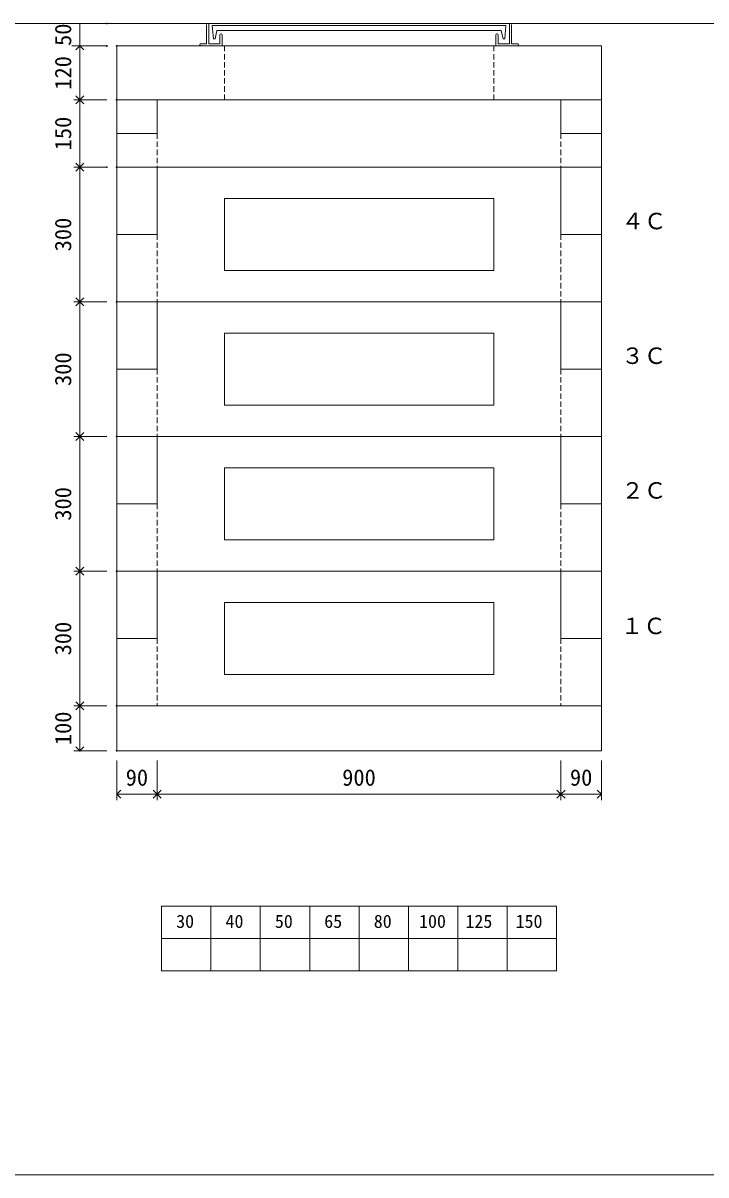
# Model space of a CAD drawing. Units: millimetres, scale not verified. Extents: x -4890 to 18490, y -2282 to 2282.
# Drawn here: x 1846 to 3368, y -1993 to 573 of the extents above; entities that cross this region are included whole.
import ezdxf
from ezdxf.enums import TextEntityAlignment as Align

# ---------------------------------------------------------------- set-up
doc = ezdxf.new("R2010")
doc.units = ezdxf.units.MM
doc.header["$LTSCALE"] = 10
doc.header["$PDMODE"] = 32
doc.header["$PDSIZE"] = 2
doc.linetypes.add('DASHED1', pattern=[1.8, 1.2, -0.6])
doc.linetypes.add('USER2', pattern=[50.8, 31.75, -6.35, 6.35, -6.35])
for name, color, linetype, lineweight in [('0-1_Defpoints', 7, 'USER2', 5), ('0-2_waku', 7, 'Continuous', 18), ('0-3_gaikei', 7, 'Continuous', 18), ('0-4_kakure', 7, 'DASHED1', 5), ('0-5_sunpou', 7, 'Continuous', 5), ('0-8_uchigawa', 6, 'Continuous', 18), ('0-A_futa', 3, 'Continuous', 18), ('0-B_GL', 4, 'Continuous', 18), ('0-D_文字１', 7, 'Continuous', 18)]:
    doc.layers.add(name, color=color, linetype=linetype, lineweight=lineweight)
doc.styles.add('ＭＳ ゴシック', font='')
doc.styles.get('ＭＳ ゴシック').set_extended_font_data('MS Gothic')

# ---------------------------------------------------------------- blocks, each defined once
blk = doc.blocks.new('_Open90')
at = {"layer": '0-5_sunpou'}
blk.add_line((0, 0), (-1, 0), dxfattribs=at)
blk.add_lwpolyline([(-0.5, 0.5), (0, 0), (-0.5, -0.5)], dxfattribs=at)
blk = doc.blocks.new('D57')
at = {"layer": '0-1_Defpoints'}
for p in [(3502.32, 2174.36), (3419.96, 1874.36), (3502.32, 1874.36)]:
    blk.add_point(p, dxfattribs=at)
at = {"layer": '0-5_sunpou'}
for p, q in [((3480.32, 2174.36), (3406.96, 2174.36)), ((3419.96, 2156.36), (3419.96, 1892.36)), ((3480.32, 1874.36), (3406.96, 1874.36))]:
    blk.add_line(p, q, dxfattribs=at)
at = {"layer": '0-5_sunpou', "xscale": 18, "yscale": 18}
for p, rotation in [((3419.96, 2174.36), 90), ((3419.96, 1874.36), 270)]:
    blk.add_blockref('_Open90', p, dxfattribs=dict(at, rotation=rotation))
at = {"layer": '0-5_sunpou', "style": 'ＭＳ ゴシック'}
blk.add_text('300', height=36.66, rotation=90, dxfattribs=at).set_placement((3411.96, 1986.86), align=Align.BOTTOM_LEFT)
blk = doc.blocks.new('D58')
at = {"layer": '0-1_Defpoints'}
for p in [(3502.32, 1574.36), (3419.96, 1274.36), (3502.32, 1274.36)]:
    blk.add_point(p, dxfattribs=at)
at = {"layer": '0-5_sunpou'}
for p, q in [((3480.32, 1574.36), (3406.96, 1574.36)), ((3419.96, 1556.36), (3419.96, 1292.36)), ((3480.32, 1274.36), (3406.96, 1274.36))]:
    blk.add_line(p, q, dxfattribs=at)
at = {"layer": '0-5_sunpou', "xscale": 18, "yscale": 18}
for p, rotation in [((3419.96, 1574.36), 90), ((3419.96, 1274.36), 270)]:
    blk.add_blockref('_Open90', p, dxfattribs=dict(at, rotation=rotation))
at = {"layer": '0-5_sunpou', "style": 'ＭＳ ゴシック'}
blk.add_text('300', height=36.66, rotation=90, dxfattribs=at).set_placement((3411.96, 1386.86), align=Align.BOTTOM_LEFT)
blk = doc.blocks.new('D59')
at = {"layer": '0-1_Defpoints'}
for p in [(3502.32, 2474.36), (3419.96, 2174.36), (3502.32, 2174.36)]:
    blk.add_point(p, dxfattribs=at)
at = {"layer": '0-5_sunpou'}
for p, q in [((3480.32, 2474.36), (3406.96, 2474.36)), ((3419.96, 2456.36), (3419.96, 2192.36)), ((3480.32, 2174.36), (3406.96, 2174.36))]:
    blk.add_line(p, q, dxfattribs=at)
at = {"layer": '0-5_sunpou', "xscale": 18, "yscale": 18}
for p, rotation in [((3419.96, 2474.36), 90), ((3419.96, 2174.36), 270)]:
    blk.add_blockref('_Open90', p, dxfattribs=dict(at, rotation=rotation))
at = {"layer": '0-5_sunpou', "style": 'ＭＳ ゴシック'}
blk.add_text('300', height=36.66, rotation=90, dxfattribs=at).set_placement((3411.96, 2286.86), align=Align.BOTTOM_LEFT)
blk = doc.blocks.new('D60')
at = {"layer": '0-1_Defpoints'}
for p in [(3502.32, 2744.36), (3419.96, 2624.36), (3502.32, 2624.36)]:
    blk.add_point(p, dxfattribs=at)
at = {"layer": '0-5_sunpou'}
for p, q in [((3480.32, 2744.36), (3406.96, 2744.36)), ((3419.96, 2726.36), (3419.96, 2642.36)), ((3480.32, 2624.36), (3406.96, 2624.36))]:
    blk.add_line(p, q, dxfattribs=at)
at = {"layer": '0-5_sunpou', "xscale": 18, "yscale": 18}
for p, rotation in [((3419.96, 2744.36), 90), ((3419.96, 2624.36), 270)]:
    blk.add_blockref('_Open90', p, dxfattribs=dict(at, rotation=rotation))
at = {"layer": '0-5_sunpou', "style": 'ＭＳ ゴシック'}
blk.add_text('120', height=36.66, rotation=90, dxfattribs=at).set_placement((3411.96, 2646.86), align=Align.BOTTOM_LEFT)
blk = doc.blocks.new('D66')
at = {"layer": '0-1_Defpoints'}
for p in [(3480.32, 2794.36), (3419.96, 2744.36), (3480.32, 2744.36)]:
    blk.add_point(p, dxfattribs=at)
at = {"layer": '0-5_sunpou'}
for p, q in [((3458.32, 2794.36), (3406.96, 2794.36)), ((3419.96, 2794.36), (3419.96, 2744.36)), ((3458.32, 2744.36), (3406.96, 2744.36))]:
    blk.add_line(p, q, dxfattribs=at)
at = {"layer": '0-5_sunpou', "style": 'ＭＳ ゴシック'}
blk.add_text('50', height=36.66, rotation=90, dxfattribs=at).set_placement((3411.96, 2744.36), align=Align.BOTTOM_LEFT)
blk = doc.blocks.new('D62')
at = {"layer": '0-1_Defpoints'}
for p in [(3502.32, 1274.36), (3419.96, 1174.36), (3502.32, 1174.36)]:
    blk.add_point(p, dxfattribs=at)
at = {"layer": '0-5_sunpou'}
for p, q in [((3480.32, 1274.36), (3406.96, 1274.36)), ((3419.96, 1256.36), (3419.96, 1192.36)), ((3480.32, 1174.36), (3406.96, 1174.36))]:
    blk.add_line(p, q, dxfattribs=at)
at = {"layer": '0-5_sunpou', "xscale": 18, "yscale": 18}
for p, rotation in [((3419.96, 1274.36), 90), ((3419.96, 1174.36), 270)]:
    blk.add_blockref('_Open90', p, dxfattribs=dict(at, rotation=rotation))
at = {"layer": '0-5_sunpou', "style": 'ＭＳ ゴシック'}
blk.add_text('100', height=36.66, rotation=90, dxfattribs=at).set_placement((3411.96, 1186.86), align=Align.BOTTOM_LEFT)
blk = doc.blocks.new('D51')
at = {"layer": '0-1_Defpoints'}
for p in [(3502.32, 1874.36), (3419.96, 1574.36), (3502.32, 1574.36)]:
    blk.add_point(p, dxfattribs=at)
at = {"layer": '0-5_sunpou'}
for p, q in [((3480.32, 1874.36), (3406.96, 1874.36)), ((3419.96, 1856.36), (3419.96, 1592.36)), ((3480.32, 1574.36), (3406.96, 1574.36))]:
    blk.add_line(p, q, dxfattribs=at)
at = {"layer": '0-5_sunpou', "xscale": 18, "yscale": 18}
for p, rotation in [((3419.96, 1874.36), 90), ((3419.96, 1574.36), 270)]:
    blk.add_blockref('_Open90', p, dxfattribs=dict(at, rotation=rotation))
at = {"layer": '0-5_sunpou', "style": 'ＭＳ ゴシック'}
blk.add_text('300', height=36.66, rotation=90, dxfattribs=at).set_placement((3411.96, 1686.86), align=Align.BOTTOM_LEFT)
blk = doc.blocks.new('D55')
at = {"layer": '0-1_Defpoints'}
for p in [(3502.32, 2624.36), (3419.96, 2474.36), (3480.32, 2474.36)]:
    blk.add_point(p, dxfattribs=at)
at = {"layer": '0-5_sunpou'}
for p, q in [((3480.32, 2624.36), (3406.96, 2624.36)), ((3419.96, 2606.36), (3419.96, 2492.36)), ((3458.32, 2474.36), (3406.96, 2474.36))]:
    blk.add_line(p, q, dxfattribs=at)
at = {"layer": '0-5_sunpou', "xscale": 18, "yscale": 18}
for p, rotation in [((3419.96, 2624.36), 90), ((3419.96, 2474.36), 270)]:
    blk.add_blockref('_Open90', p, dxfattribs=dict(at, rotation=rotation))
at = {"layer": '0-5_sunpou', "style": 'ＭＳ ゴシック'}
blk.add_text('150', height=36.66, rotation=90, dxfattribs=at).set_placement((3411.96, 2511.86), align=Align.BOTTOM_LEFT)

msp = doc.modelspace()

# ---------------------------------------------------------------- linework, layer by layer
at = {"layer": '0-2_waku'}
for p, q in [((2155, -1393.95), (2155, -1537.95)), ((2155, -1393.95), (2155, -1537.95)), ((2155, -1393.95), (2155, -1537.95)), ((2155, -1393.95), (2155, -1537.95)), ((2155, -1393.95), (3035, -1393.95)), ((2265, -1393.95), (2265, -1537.95)), ((2375, -1393.95), (2375, -1537.95)), ((2375, -1393.95), (2375, -1537.95)), ((2485, -1393.95), (2485, -1537.95)), ((2595, -1393.95), (2595, -1537.95)), ((2705, -1393.95), (2705, -1537.95)), ((2815, -1393.95), (2815, -1537.95)), ((2925, -1393.95), (2925, -1537.95)), ((3035, -1393.95), (3035, -1537.95)), ((2155, -1465.95), (3035, -1465.95)), ((2155, -1537.95), (3035, -1537.95)), ((-1230, -1992.95), (4890, -1992.95)), ((-1230, -1992.95), (4890, -1992.95))]:
    msp.add_line(p, q, dxfattribs=at)
at = {"layer": '0-3_gaikei'}
for p, q in [((2055, 522.05), (3135, 522.05)), ((2055, 402.05), (2055, 522.05)), ((3135, 402.05), (3135, 522.05)), ((2145, 402.05), (2055, 402.05)), ((2055, 402.05), (2055, 252.05)), ((2145, 402.05), (3045, 402.05)), ((2145, 327.05), (2145, 402.05)), ((3045, 402.05), (3135, 402.05)), ((3045, 327.05), (3045, 402.05)), ((3135, 402.05), (3135, 252.05)), ((2055, 327.05), (2145, 327.05)), ((3045, 327.05), (3135, 327.05)), ((2055, 102.05), (2055, 252.05)), ((3135, 252.05), (2055, 252.05)), ((3135, 252.05), (2055, 252.05)), ((3135, 252.05), (2055, 252.05)), ((3135, 252.05), (2055, 252.05)), ((3135, 252.05), (2055, 252.05)), ((2055, 252.05), (3135, 252.05)), ((2055, 252.05), (3135, 252.05)), ((2055, 252.05), (3135, 252.05)), ((2055, 252.05), (3135, 252.05)), ((2055, 252.05), (3135, 252.05)), ((2055, 252.05), (3135, 252.05)), ((2055, 252.05), (3135, 252.05)), ((2055, 252.05), (3135, 252.05)), ((2055, 252.05), (3135, 252.05)), ((2055, 252.05), (3135, 252.05)), ((2055, 252.05), (3135, 252.05)), ((2145, 252.05), (2145, 102.05)), ((2145, 252.05), (2145, 102.05)), ((2145, 252.05), (2145, 102.05)), ((2145, 252.05), (2145, 102.05)), ((2145, 252.05), (2145, 102.05)), ((2145, 252.05), (3045, 252.05)), ((2145, 252.05), (3045, 252.05)), ((2985, 252.05), (2205, 252.05)), ((3045, 252.05), (3045, 102.05)), ((3045, 252.05), (3045, 102.05)), ((3045, 252.05), (3045, 102.05)), ((3045, 252.05), (3045, 102.05)), ((3045, 252.05), (3045, 102.05)), ((3135, 102.05), (3135, 252.05)), ((2145, 102.05), (2055, 102.05)), ((2145, 102.05), (2055, 102.05)), ((2145, 102.05), (2055, 102.05)), ((2145, 102.05), (2055, 102.05)), ((2055, 102.05), (2055, -47.95)), ((2055, 102.05), (2055, -47.95)), ((2055, 102.05), (2055, -47.95)), ((2055, 102.05), (2055, -47.95)), ((3135, 102.05), (3045, 102.05)), ((3135, 102.05), (3045, 102.05)), ((3135, 102.05), (3045, 102.05)), ((3135, 102.05), (3045, 102.05)), ((3135, 102.05), (3045, 102.05)), ((3135, 102.05), (3135, -47.95)), ((3135, 102.05), (3135, -47.95)), ((3135, 102.05), (3135, -47.95)), ((3135, 102.05), (3135, -47.95)), ((3135, 102.05), (3135, -47.95)), ((3135, -47.95), (2055, -47.95)), ((3135, -47.95), (2055, -47.95)), ((3135, -47.95), (2055, -47.95)), ((3135, -47.95), (2055, -47.95)), ((3135, -47.95), (2055, -47.95)), ((2055, -197.95), (2055, -47.95)), ((2145, -47.95), (3045, -47.95)), ((2145, -47.95), (3045, -47.95)), ((2145, -47.95), (2145, -197.95)), ((2145, -47.95), (2145, -197.95)), ((2145, -47.95), (2145, -197.95)), ((2145, -47.95), (2145, -197.95)), ((2145, -47.95), (2145, -197.95)), ((2985, -47.95), (2205, -47.95)), ((3045, -47.95), (3045, -197.95)), ((3045, -47.95), (3045, -197.95)), ((3045, -47.95), (3045, -197.95)), ((3045, -47.95), (3045, -197.95)), ((3045, -47.95), (3045, -197.95)), ((3135, -197.95), (3135, -47.95)), ((2145, -197.95), (2055, -197.95)), ((2145, -197.95), (2055, -197.95)), ((2145, -197.95), (2055, -197.95)), ((2145, -197.95), (2055, -197.95)), ((2055, -197.95), (2055, -347.95)), ((2055, -197.95), (2055, -347.95)), ((2055, -197.95), (2055, -347.95)), ((2055, -197.95), (2055, -347.95)), ((3135, -197.95), (3045, -197.95)), ((3135, -197.95), (3045, -197.95)), ((3135, -197.95), (3045, -197.95)), ((3135, -197.95), (3045, -197.95)), ((3135, -197.95), (3045, -197.95)), ((3135, -197.95), (3135, -347.95)), ((3135, -197.95), (3135, -347.95)), ((3135, -197.95), (3135, -347.95)), ((3135, -197.95), (3135, -347.95)), ((3135, -197.95), (3135, -347.95)), ((3135, -347.95), (2055, -347.95)), ((3135, -347.95), (2055, -347.95)), ((3135, -347.95), (2055, -347.95)), ((3135, -347.95), (2055, -347.95)), ((3135, -347.95), (2055, -347.95)), ((2055, -497.95), (2055, -347.95)), ((2145, -347.95), (3045, -347.95)), ((2145, -347.95), (2145, -497.95)), ((2145, -347.95), (2145, -497.95)), ((2145, -347.95), (2145, -497.95)), ((2145, -347.95), (2145, -497.95)), ((2145, -347.95), (2145, -497.95)), ((2985, -347.95), (2205, -347.95)), ((3045, -347.95), (3045, -497.95)), ((3045, -347.95), (3045, -497.95)), ((3045, -347.95), (3045, -497.95)), ((3045, -347.95), (3045, -497.95)), ((3045, -347.95), (3045, -497.95)), ((3135, -497.95), (3135, -347.95)), ((2145, -497.95), (2055, -497.95)), ((2145, -497.95), (2055, -497.95)), ((2145, -497.95), (2055, -497.95)), ((2145, -497.95), (2055, -497.95)), ((2055, -497.95), (2055, -647.95)), ((2055, -497.95), (2055, -647.95)), ((2055, -497.95), (2055, -647.95)), ((2055, -497.95), (2055, -647.95)), ((3135, -497.95), (3045, -497.95)), ((3135, -497.95), (3045, -497.95)), ((3135, -497.95), (3045, -497.95)), ((3135, -497.95), (3045, -497.95)), ((3135, -497.95), (3045, -497.95)), ((3135, -497.95), (3135, -647.95)), ((3135, -497.95), (3135, -647.95)), ((3135, -497.95), (3135, -647.95)), ((3135, -497.95), (3135, -647.95)), ((3135, -497.95), (3135, -647.95)), ((2055, -797.95), (2055, -647.95)), ((3135, -647.95), (2055, -647.95)), ((3135, -647.95), (2055, -647.95)), ((3135, -647.95), (2055, -647.95)), ((3135, -647.95), (2055, -647.95)), ((3135, -647.95), (2055, -647.95)), ((2145, -647.95), (2145, -797.95)), ((2145, -647.95), (2145, -797.95)), ((2145, -647.95), (2145, -797.95)), ((2145, -647.95), (2145, -797.95)), ((2145, -647.95), (2145, -797.95)), ((2145, -647.95), (3045, -647.95)), ((2985, -647.95), (2205, -647.95)), ((3045, -647.95), (3045, -797.95)), ((3045, -647.95), (3045, -797.95)), ((3045, -647.95), (3045, -797.95)), ((3045, -647.95), (3045, -797.95)), ((3045, -647.95), (3045, -797.95)), ((3135, -797.95), (3135, -647.95)), ((2145, -797.95), (2055, -797.95)), ((2145, -797.95), (2055, -797.95)), ((2145, -797.95), (2055, -797.95)), ((2145, -797.95), (2055, -797.95)), ((2055, -797.95), (2055, -947.95)), ((2055, -797.95), (2055, -947.95)), ((2055, -797.95), (2055, -947.95)), ((2055, -797.95), (2055, -947.95)), ((3135, -797.95), (3045, -797.95)), ((3135, -797.95), (3045, -797.95)), ((3135, -797.95), (3045, -797.95)), ((3135, -797.95), (3045, -797.95)), ((3135, -797.95), (3045, -797.95)), ((3135, -797.95), (3135, -947.95)), ((3135, -797.95), (3135, -947.95)), ((3135, -797.95), (3135, -947.95)), ((3135, -797.95), (3135, -947.95)), ((3135, -797.95), (3135, -947.95)), ((3135, -947.95), (2055, -947.95)), ((3135, -947.95), (2055, -947.95)), ((3135, -947.95), (2055, -947.95)), ((3135, -947.95), (2055, -947.95)), ((3135, -947.95), (2055, -947.95)), ((2055, -1047.95), (2055, -947.95)), ((3135, -947.95), (2055, -947.95)), ((3135, -947.95), (2055, -947.95)), ((3135, -947.95), (2055, -947.95)), ((3135, -947.95), (2055, -947.95)), ((2985, -947.95), (2205, -947.95)), ((2985, -947.95), (2205, -947.95)), ((3135, -1047.95), (2055, -1047.95)), ((3135, -1047.95), (2055, -1047.95))]:
    msp.add_line(p, q, dxfattribs=at)
for points in [[(2145, 102.05), (2055, 102.05), (2055, -47.95)], [(2145, -197.95), (2055, -197.95), (2055, -347.95)], [(2145, -497.95), (2055, -497.95), (2055, -647.95)], [(2145, -797.95), (2055, -797.95), (2055, -947.95)], [(3135, -1047.95), (3135, -947.95), (2055, -947.95)]]:
    msp.add_lwpolyline(points, dxfattribs=at)
at = {"layer": '0-4_kakure'}
for p, q in [((2295, 402.05), (2295, 522.05)), ((2895, 402.05), (2895, 522.05)), ((2145, 327.05), (2145, 252.05)), ((3045, 327.05), (3045, 252.05)), ((2145, 102.05), (2145, -47.95)), ((3045, 102.05), (3045, -47.95)), ((2145, -197.95), (2145, -347.95)), ((3045, -197.95), (3045, -347.95)), ((2145, -497.95), (2145, -647.95)), ((3045, -497.95), (3045, -647.95)), ((2145, -797.95), (2145, -947.95)), ((3045, -797.95), (3045, -947.95))]:
    msp.add_line(p, q, dxfattribs=at)
at = {"layer": '0-5_sunpou'}
for p, q in [((2033, 572.05), (1955.14, 572.05)), ((2033, 522.05), (1955.14, 522.05)), ((2055, -1069.95), (2055, -1157.88)), ((2145, -1069.95), (2145, -1157.88)), ((2145, -1069.95), (2145, -1157.88)), ((3045, -1069.95), (3045, -1157.88)), ((3045, -1069.95), (3045, -1157.88)), ((3135, -1069.95), (3135, -1157.88)), ((2073, -1144.88), (2127, -1144.88)), ((2163, -1144.88), (3027, -1144.88)), ((3063, -1144.88), (3117, -1144.88))]:
    msp.add_line(p, q, dxfattribs=at)
at = {"layer": '0-8_uchigawa'}
for p, q in [((2895, 182.05), (2295, 182.05)), ((2295, 182.05), (2295, 22.05)), ((2895, 182.05), (2895, 22.05)), ((2895, 22.05), (2295, 22.05)), ((2895, -117.95), (2295, -117.95)), ((2295, -117.95), (2295, -277.95)), ((2895, -117.95), (2895, -277.95)), ((2895, -277.95), (2295, -277.95)), ((2895, -417.95), (2295, -417.95)), ((2295, -417.95), (2295, -577.95)), ((2895, -417.95), (2895, -577.95)), ((2895, -577.95), (2295, -577.95)), ((2895, -717.95), (2295, -717.95)), ((2295, -717.95), (2295, -877.95)), ((2895, -717.95), (2895, -877.95)), ((2895, -877.95), (2295, -877.95))]:
    msp.add_line(p, q, dxfattribs=at)
at = {"layer": '0-A_futa'}
for p, q in [((2255, 570.05), (2255, 527.05)), ((2260, 572.05), (2260, 527.05)), ((2267.81, 567.55), (2922.14, 567.55)), ((2267.81, 567.55), (2270.3, 537.55)), ((2922.14, 567.55), (2919.89, 537.55)), ((2930, 572.05), (2930, 527.05)), ((2935, 570.05), (2935, 527.05)), ((2278.33, 556.55), (2274.01, 537.55)), ((2278.33, 556.55), (2911.67, 556.55)), ((2285, 547.05), (2285, 527.05)), ((2287, 549.05), (2288, 549.05)), ((2290, 547.05), (2290, 522.05)), ((2900, 547.05), (2900, 522.05)), ((2903, 549.05), (2902, 549.05)), ((2905, 547.05), (2905, 527.05)), ((2911.67, 556.55), (2915.99, 537.55)), ((2240, 525.05), (2240, 524.05)), ((2242, 527.05), (2255, 527.05)), ((2290, 522.05), (2242, 522.05)), ((2260, 527.05), (2285, 527.05)), ((2270.3, 537.55), (2274.01, 537.55)), ((2900, 522.05), (2948, 522.05)), ((2930, 527.05), (2905, 527.05)), ((2919.89, 537.55), (2915.99, 537.55)), ((2948, 527.05), (2935, 527.05)), ((2950, 525.05), (2950, 524.05))]:
    msp.add_line(p, q, dxfattribs=at)
for centre, start, end in [((2287, 547.05), 90, 180), ((2288, 547.05), 0, 90), ((2902, 547.05), 90, 180), ((2903, 547.05), 0, 90), ((2242, 525.05), 90, 180), ((2242, 524.05), 180, 270), ((2948, 525.05), 0, 90), ((2948, 524.05), 270, 0)]:
    msp.add_arc(centre, 2, start, end, dxfattribs=at)
at = {"layer": '0-B_GL'}
msp.add_line((-1230, 572.05), (4890, 572.05), dxfattribs=at)
msp.add_line((-1230, 572.05), (4890, 572.05), dxfattribs=at)
msp.add_line((-1230, 572.05), (4890, 572.05), dxfattribs=at)
msp.add_line((-1230, 572.05), (4890, 572.05), dxfattribs=at)

# ---------------------------------------------------------------- block references
at = {"layer": '0-5_sunpou'}
for name in ['D66', 'D60', 'D55', 'D59', 'D57', 'D51', 'D58', 'D62']:
    msp.add_blockref(name, (-1447.32, -2222.32), dxfattribs=at)
at = {"layer": '0-5_sunpou', "xscale": 18, "yscale": 18, "rotation": 180}
for p in [(2055, -1144.88), (2145, -1144.88), (3045, -1144.88)]:
    msp.add_blockref('_Open90', p, dxfattribs=at)
at = {"layer": '0-5_sunpou', "xscale": 18, "yscale": 18}
for p in [(2145, -1144.88), (3045, -1144.88), (3135, -1144.88)]:
    msp.add_blockref('_Open90', p, dxfattribs=at)

# ---------------------------------------------------------------- texts
at = {"layer": '0-5_sunpou', "style": 'ＭＳ ゴシック'}
for s, p in [('90', (2075, -1136.88)), ('900', (2557.5, -1136.88)), ('90', (3065, -1136.88))]:
    msp.add_text(s, height=36.66, dxfattribs=at).set_placement(p, align=Align.BOTTOM_LEFT)
at = {"layer": '0-D_文字１', "style": 'ＭＳ ゴシック'}
for s, height, p in [('４Ｃ', 36.66, (3179.9, 102.59)), ('３Ｃ', 36.66, (3179.63, -197.4)), ('２Ｃ', 36.66, (3179.63, -497.4)), ('１Ｃ', 36.66, (3178.31, -799.26)), ('30', 29.33, (2187.46, -1451.39)), ('40', 29.33, (2297.46, -1451.39)), ('50', 29.33, (2407.46, -1451.39)), ('65', 29.33, (2517.46, -1451.39)), ('80', 29.33, (2627.86, -1451.39)), ('100', 29.33, (2728.74, -1451.39)), ('125', 29.33, (2832.13, -1451.39)), ('150', 29.33, (2943.89, -1451.39))]:
    msp.add_text(s, height=height, dxfattribs=at).set_placement(p, align=Align.BOTTOM_LEFT)

doc.saveas('drawing.dxf')
